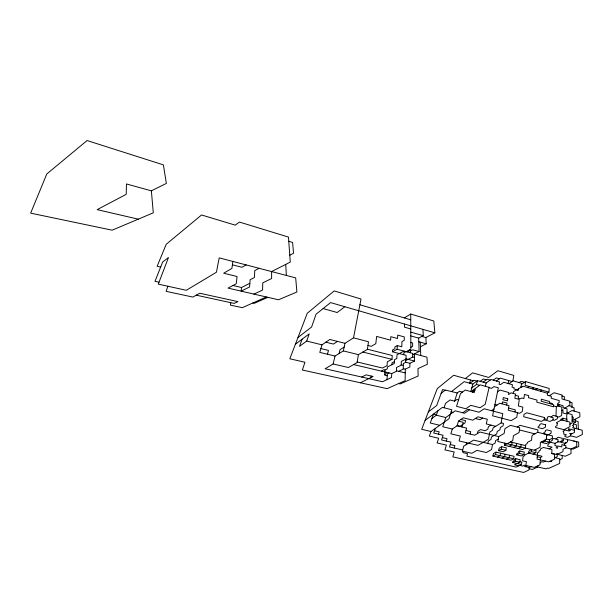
<?xml version="1.0" encoding="UTF-8"?>
<svg xmlns="http://www.w3.org/2000/svg" width="613" height="613" viewBox="0 0 613 613"><rect width="100%" height="100%" fill="white"/><g stroke="black" fill="none" stroke-linecap="round" stroke-linejoin="round"><path stroke-width="0.92" d="M409.423 349.939L409.423 350.736L407.124 351.923M567.899 413.66L567.899 412.817L572.067 410.534L579.775 412.687L579.906 416.756L572.167 420.84M566.979 421.323L566.987 419.307L562.895 418.196L560.734 419.369L561.293 420.02M566.734 419.238L566.757 414.281L568.167 413.514L572.105 414.603L572.182 423.031L569.929 424.204M565.883 442.655L565.876 443.391L564.458 444.08L564.32 445.268M405.706 359.187L405.668 362.36L403.362 363.486L403.247 369.126L398.642 371.317M564.358 399.622L564.389 396.649L562.021 395.967M398.634 383.554L400.228 383.922L418.158 376.007L417.966 368.612L427.361 364.291L426.962 357.157L414.442 353.877L414.549 361.026L409.89 363.279L409.89 366.972L405.285 369.149L405.124 380.673L387.155 388.657L302.378 370.022L304.952 362.237L289.819 358.797L307.274 313.243L334.177 290.922L360.996 299.014L353.525 337.84L344.973 343.318L343.318 350.912L335.035 356.053L333.127 363.969L325.112 368.773L382.535 381.738L391.523 377.524L391.745 373.57L396.358 371.363L396.519 367.486L401.186 365.202L401.293 361.394L406.028 359.034L406.067 355.302L392.443 351.785L392.55 349.946L394.864 348.69L394.956 346.874L397.285 345.594L401.806 346.797L401.944 341.61L404.251 340.338L404.312 336.928L397.722 335.104L397.584 338.522L390.826 336.675L390.596 340.177L376.627 336.407L375.8 343.671L371.279 346.314L367.969 345.464M562.236 455.482L562.182 458.631L559.738 459.75M562.864 420.212L562.895 418.196M403.752 354.705L403.783 352.858L410.848 349.203L410.725 314.032L433.82 321.005L434.847 332.813L425.882 337.541L421.867 336.407M404.557 324.032L404.496 327.15L410.779 328.951M559.056 406.25L559.102 404.542M553.6 405.929L556.336 406.695L557.746 405.883L557.822 403.308L559.156 402.542L559.202 400.557L551.248 398.289L551.348 396.327L547.355 395.186L547.47 393.24L523.096 386.228L520.521 387.5M555.884 439.015L558.075 437.238L562.244 438.295L562.205 440.617L559.294 442.065L557.953 441.728M549.179 448.862L552.052 447.153L547.815 446.111L547.876 444.923L549.363 443.023L550.803 442.302L550.857 441.122L552.298 440.395L552.344 439.222L553.792 438.487L558.014 439.552L557.945 441.896L555.033 443.352L554.957 445.482L556.343 445.827L556.275 447.919L557.623 448.249L557.684 445.927L561.776 446.938L561.815 444.647L565.86 445.651L565.845 447.95L562.987 449.314L562.956 451.628L557.317 454.302M556.014 416.143L556.336 406.695M551.654 460.478L551.616 461.566L550.091 461.214M392.443 351.785L397.14 349.264L397.285 345.594M552.298 404.358L552.344 403.5L549.57 402.718L549.631 401.523L541.348 399.193L541.195 401.247L553.646 404.733L553.562 406.817L536.796 402.151L536.98 400.074L528.483 397.691L528.712 395.63L524.444 394.435L523.923 398.565L521.747 397.967L520.56 398.726L518.223 398.22L518.521 396.144L515.326 395.255M551.026 417.024L553.21 415.384L557.424 416.526L557.363 418.733L554.451 420.326L552.872 419.905M542.16 441.49L542.091 442.54L546.405 443.605L549.309 442.134L549.424 439.759L552.344 438.264L552.436 435.912L543.815 433.713L543.892 432.548L545.332 431.774L545.401 430.617L546.85 429.836L551.171 430.954L551.064 433.284L546.696 435.575L546.451 436.839M391.983 364.674L392.09 362.758L394.404 361.586M357.195 361.984L382.435 368.03L387.056 365.693L387.332 361.777L392.014 359.356L392.236 355.525L367.44 349.218M547.34 393.209L548.98 392.197L549.194 388.466L525.602 381.577L521.372 384.412M542.091 442.54L544.972 441.053L545.034 440.004M386.972 379.654L387.378 373.8L389.125 372.957M531.172 449.475L528.827 451.252L528.651 453.084L541.915 456.218L541.884 456.785L540.49 457.459L539.992 464.8L534.421 467.412L525.847 465.482L526.414 461.696L522.59 460.823L523.073 456.486L524.437 455.796L524.506 455.183L531.456 451.658L535.846 452.708L536.046 450.256L534.804 449.965M386.19 372.26L386.075 373.861L384.688 374.535M537.816 465.826L537.731 466.976L532.413 469.458L529.096 468.715M397.14 349.264L404.051 351.073L396.979 354.766L396.818 358.498L394.496 359.693L394.312 363.501L387.424 366.965L387.286 368.888L385.033 370.014L384.642 375.125L387.24 375.731M504.767 443.153L504.438 445.237L522.575 449.551L525.379 448.088L525.778 444.41L527.18 443.666L527.31 442.456L531.563 440.188L531.961 435.989L532.72 435.008L537.754 432.288L537.938 429.92L520 425.322L517.188 427.054M541.018 391.385L541.133 389.929M531.456 451.658L531.647 449.59M531.034 466.654L529.211 467.52L528.981 469.964L523.671 472.454L452.838 456.884L454.225 451.965L444.931 449.888L446.402 445.076L437.1 442.954L438.663 438.249L429.353 436.096L431 431.498L448.946 418.779L451.835 409.76L442.433 407.361L425.093 420.418M249.851 283.298L241.522 287.52L241.162 291.144L249.583 286.961L250.104 279.727L254.38 277.513L254.778 270.594L259.061 268.295M529.211 467.52L524.996 466.57L525.119 465.359L524.238 465.16L522.874 466.095L519.717 465.382M533.026 389.086L533.18 387.631M523.969 454.517L524.245 452.042L519.801 450.999L518.429 451.712L518.276 452.946L516.912 453.658L516.751 454.892L521.203 455.926L523.969 454.517L519.51 453.474L516.751 454.892M463.229 451.344L462.899 452.616L467.535 453.658L466.922 456.141L516.177 467.114L521.517 464.501L521.793 462.033L519.924 461.604M370.926 377.562L371.103 376.022M518.828 465.819L514.483 464.846L519.855 462.179L520.146 459.696L515.763 458.693L514.43 459.375L514.261 460.608L512.928 461.282L512.767 462.531L521.517 464.501M521.173 444.548L520.874 447.007L518.092 448.486M519.51 453.474L519.801 450.999M230.756 302.661L230.442 305.128L242.319 307.665L266.364 296.991M512.767 462.531L515.449 461.175L515.763 458.693M525.602 381.577L525.126 385.301L548.98 392.197M516.659 443.46L516.338 445.919L513.571 447.413M513.709 458.792L514.039 456.294L496.009 452.133L493.396 453.566L492.936 456.064L511.004 460.171L513.709 458.792L495.557 454.639L492.936 456.064M232.879 261.437L231.898 268.425L223.676 273.206L237.078 276.509L236.227 283.773L228.021 288.095L278.455 299.788L296.899 292.01L295.681 277.881L219.209 257.858L216.427 272.233L186.298 290.286L158.277 284.133L168.475 257.537L162.683 261.996L154.989 281.306L159.02 282.195M512.123 442.364L511.771 444.831L509.02 446.325M509.579 455.267L509.219 457.765L506.537 459.152M514.997 411.997L515.311 409.859L508.598 408.059M518.376 388.933L518.138 390.542L516.131 389.968L513.502 391.715L513.234 393.423M505.089 454.233L504.698 456.731L502.039 458.126M505.917 450.294L506.307 447.812L501.74 446.731L499.074 448.21L498.653 450.685L503.227 451.75L505.917 450.294L501.327 449.214L498.653 450.685M353.525 337.84L368.482 341.755L367.417 349.402L358.413 354.643L357.088 362.612L348.368 367.509L333.127 363.969M500.56 453.183L500.147 455.689L497.503 457.099M501.327 449.214L501.74 446.731M512.882 381.01L513.809 375.409L497.863 370.719L488.737 377.478L472.638 372.857L465.344 378.558M506.683 405.078L507.028 403.048L502.522 401.829L502.147 403.852M495.557 454.639L496.009 452.133M504.438 445.237L512.736 440.64L513.433 435.713L519.081 432.525L519.701 427.69L510.476 425.345L504.966 428.61L504.162 433.422L498.737 436.586L497.856 441.498L534.298 450.218L540.091 447.283L540.436 442.379L546.313 439.345L546.589 434.533L537.754 432.288M508.177 383.523L508.706 380.558M492.515 444.555L491.557 449.567L486.293 452.517L476.891 450.363L471.841 453.291L462.394 451.16L463.696 446.18L473.657 440.103L492.515 444.555L495.166 443.038L495.626 440.571L498.3 439.023M487.848 443.452L488.346 440.992L490.975 439.452L491.45 437.015L496.768 433.874L497.22 431.452L499.917 429.843L500.346 427.453L503.058 425.82L503.472 423.453L501.143 422.855M339.127 353.517L340 349.686L344.154 347.065M477.381 433.621L477.948 431.207L480.523 429.598L485.235 430.755L487.856 429.138L488.354 426.748L490.998 425.108M485.343 386.297L486.147 383.018L490.975 379.485L499.557 381.937L499.082 384.251L500.446 384.642L503.817 382.274L512.46 384.749L512.062 387.132L514.138 387.73L513.955 388.903L517.081 389.791L520.989 387.194L521.533 383.294L513.104 380.849L508.928 383.738M470.102 434.065L470.715 431.659L465.972 430.51M466.141 444.693L466.646 442.724M327.457 354.237L328.476 350.421L320.89 348.575M475.381 388.443L474.27 392.512L465.19 390.037L460.501 393.569L456.532 406.342L465.888 408.764L470.792 405.316L480.094 407.752L485.205 404.274L489.143 387.355L480.224 384.864L471.052 391.63M471.772 387.96L476.462 384.466L477.519 380.581L486.147 383.018M472.493 392.021L473.006 390.197L474.6 390.634M461.865 426.977L463.175 422.303L458.463 421.139L457.091 425.813L452.31 429.039L450.861 433.812L460.417 436.073L459.06 440.962L478.025 445.375L488.415 439.237L489.91 431.904L492.553 430.303L493.028 427.912L501.12 422.962L502.79 413.645L484.163 408.764L478.998 412.227L467.704 409.269L462.815 412.764M470.761 391.554L472.876 384.083L477.519 380.581M454.225 448.049L454.923 445.62L450.249 444.548M344.973 343.318L329.84 339.464L321.986 344.843L319.771 352.391L335.035 356.053M469.604 383.179L470.531 380.022M446.287 441.069L447.023 438.693L442.341 437.605M444.042 407.775L445.559 403.354L450.026 399.967L454.593 401.163L457.221 392.971L459.482 391.247L462.501 392.067M469.566 409.79L464.623 413.231L455.145 410.81L445.789 417.53L442.747 426.74L452.31 429.039M438.418 434.157L439.199 431.836L434.517 430.732M167.893 286.248L166.123 291.351L192.888 297.083L199.738 293.244L237.905 301.627L234.128 303.397L196.267 295.182M302.125 339.196L299.504 346.337L306.692 341.058L309.205 333.863L295.382 344.268M435.322 428.433L433.705 433.054L443.099 435.253L441.575 439.981L450.961 442.149L449.521 446.984L462.7 449.973M431.927 418.472L436.349 415.185L437.935 410.748M441.122 393.4L445.345 390.052L457.221 392.971M451.605 391.462L464.202 381.669L472.876 384.083M297.972 337.502L311.596 327.013L316.055 314.239L330.576 302.6L434.847 332.813M428.349 411.928L436.686 405.5L442.54 389.546L445.107 390.236M470.018 383.286L473.949 380.298L476.822 381.11M344.851 306.73L337.173 312.515L323.143 308.561M480.178 381.332L483.35 378.972L486.285 379.807M454.593 401.163L456.892 399.454L458.539 399.891M483.105 382.16L487.074 379.225L490.139 380.098M472.646 392.067L474.83 390.466M493.235 380.129L496.3 377.907L499.411 378.803M496.331 381.018L500.338 378.137L512.108 381.539M497.518 391.845L500.078 390.083L508.844 392.535L508.491 394.588L511.119 392.833L515.502 394.059L514.866 398.243L519.272 399.461L518.376 405.936L522.835 407.147L522.268 411.591L519.487 413.285L517.426 412.741M458.463 421.139L463.328 417.805L472.799 420.181L477.879 416.825L487.304 419.223L486.278 423.928L495.687 426.288M519.165 382.604L521.134 381.278L524.559 382.274M337.464 341.403L333.418 344.085L325.863 342.192M494.461 406.733L499.787 403.216L508.989 405.699L508.246 410.204L517.433 412.649L516.79 417.261L511.196 420.633L492.591 415.829L498.346 387.814L493.994 386.588L491.511 388.351L489.067 387.661M491.411 410.664L494.001 408.963M527.571 387.516L529.165 386.466M482.607 418.028L480.033 419.706L475.328 418.51M535.547 389.814L537.172 388.78M404.342 317.909L410.725 314.032M549.24 395.722L554.152 392.741L562.044 395.033L561.968 398.94L569.852 401.201L569.86 405.193L564.627 408.135M246.158 264.916L241.974 267.283L232.404 264.816M544.267 419.376L545.11 418.901L547.271 419.476L547.394 417.246L548.842 416.434L553.118 417.591L553.018 419.821L550.114 421.422L544.129 419.836M561.776 410.442L563.018 409.745L562.972 412.993L565.592 413.714L567.017 412.932L567.033 408.81L563.056 407.699L563.086 405.668L557.799 404.182M569.852 402.036L571.99 402.649L572.029 406.549L571.193 407.009L574.067 407.821L574.12 411.108M567.017 412.105L567.899 412.817M410.802 335.901L418.694 338.108L423.254 335.663L422.962 329.365M572.151 419.821L573.209 419.261L573.186 417.192L572.128 416.901M289.773 255.238L293.543 253.246L292.608 242.449L288.769 241.292M410.848 347.295L412.641 346.353L412.61 342.958L410.825 342.468M575.239 419.215L575.293 422.242L573.538 423.154L573.553 423.951M410.35 351.019L412.672 349.824L419.1 351.533L418.694 338.108M420.434 346.766L426.227 343.801L425.882 337.541M361.747 377.049L366.022 374.857L373.102 376.482L360.413 382.78M570.473 435.782L576.58 437.36L582.35 434.533L582.197 430.203L572.58 427.728L573.454 426.909L573.439 425.859L572.557 425.568L573.423 424.817L573.416 423.912L576.32 424.694L576.404 428.663M412.718 354.735L419.1 351.533M570.465 434.456L574.442 432.464L574.381 428.127M381.424 371.133L383.7 369.693L385.033 370.014M533.026 454.118L535.846 452.708M151.373 190.842L166.353 183.417L163.387 164.874L87.084 140.546L46.795 173.977L30.65 213.14L112.148 230.181L153.288 212.826L151.373 190.842L126.462 183.954L126.209 194.344L97.176 209.638L138.254 219.17M405.691 360.521L412.741 357.027L414.495 357.41M567.569 440.318L568.726 439.751L576.672 441.774L576.764 446.279L570.994 449L565.845 447.728M537.218 457.16L537.57 456.777L540.49 457.459M573.645 441L578.641 442.08L578.756 446.471L573.132 449.107L571.584 448.724M524.996 466.57L526.812 465.696M540.114 462.961L541.792 461.689L543.317 462.041L545.394 461.06M253.935 294.11L262.571 290.064L262.762 282.846L271.628 278.517L271.605 271.574L290.263 262.088L288.47 237.085L239.491 222.075L235.2 225.132L201.547 214.971L166.207 244.303L157.143 266.264L160.652 267.092M554.497 457.919L557.248 456.631L557.332 453.689L555.991 454.325L551.876 453.336M267.835 297.328L254.257 303.32L252.824 302.998M515.449 461.175L519.855 462.179M536.122 466.616L545.915 468.83L547.547 468.094L548.781 468.37L559.661 463.451L559.761 458.8L555.018 457.673M232.948 285.497L241.522 287.52M353.601 364.566L391.745 373.57M431 431.498L421.683 429.307L437.276 388.619L453.635 375.271L473.29 380.796M396.381 370.781L405.231 372.903M510.384 441.942L525.648 445.628M439.743 425.292L430.265 423.008L433.552 414.051L436.494 414.779M556.466 454.095L565.324 456.225L571.025 453.597L570.994 449M498.737 436.586L479.964 432.019L474.837 435.199L465.328 432.916L466.608 428.135L457.091 425.813M403.254 368.658L405.285 369.149M457.175 425.522L460.11 426.242L464.976 422.985L465.612 420.664L460.884 419.484M343.318 350.912L358.413 354.643M306.692 341.058L321.986 344.843M401.201 364.819L403.323 365.348M544.972 441.053L549.309 442.134M436.349 415.185L445.789 417.53M362.858 352.054L392.014 359.356M550.803 442.302L555.033 443.352M405.668 362.222L409.89 363.279M546.336 438.985L549.424 439.759M451.13 411.974L452.9 412.419M519.41 429.943L534.865 433.851M406.028 358.858L414.549 361.026M569.584 433.391L571.569 433.904M403.998 351.103L412.71 353.379L412.741 357.027M574.412 430.28L568.443 428.709L568.443 429.797L570.442 430.326L569.063 431.031L565.232 430.027L563.155 431.1L563.148 431.728L563.776 431.889L563.745 434.119L566.404 434.809L564.964 435.536L564.956 436.625L567.577 437.299L570.473 435.858L570.458 433.629M494.913 404.526L496.974 405.078M575.27 420.748L578.12 421.522L578.32 429.169M557.424 416.71L558.765 417.078L561.661 415.484L561.815 407.024L557.746 405.883M572.167 421.231L575.293 422.242M418.809 341.755L426.227 343.801M476.462 384.466L479.581 385.339M568.987 405.683L572.029 406.549M410.787 332.139L423.254 335.663M521.081 386.542L522.161 386.857M359.892 304.753L410.748 319.802M285.727 264.395L286.332 275.429M420.273 342.161L420.748 355.525M410.35 349.464L410.35 352.766M567.577 439.552L567.569 441.835L564.673 443.245L560.588 442.226L563.47 440.793L563.5 438.517L567.577 439.552M557.171 423.345L557.102 425.583L555.646 426.357L555.608 427.483L563.998 429.682L569.937 426.602L569.921 422.119L561.577 419.867L556.481 422.625L557.171 423.345M554.619 454.348L554.458 459.175L548.742 461.842L537.065 459.122L537.555 452.708L538.965 452.003L539.049 450.793L540.467 450.088L540.551 448.885L543.394 447.452L551.961 449.536L551.784 453.666L554.619 454.348M545.555 424.824L545.409 427.131L542.505 428.717L538.122 427.583L538.222 426.426L539.655 425.629L539.739 424.48L541.179 423.683L545.555 424.824M544.39 417.507L544.244 419.767L541.348 421.392L523.678 416.733L523.954 414.472L526.759 412.794L544.39 417.507M507.771 398.764L507.403 400.894L502.921 399.676L503.319 397.546L507.771 398.764"/></g></svg>
